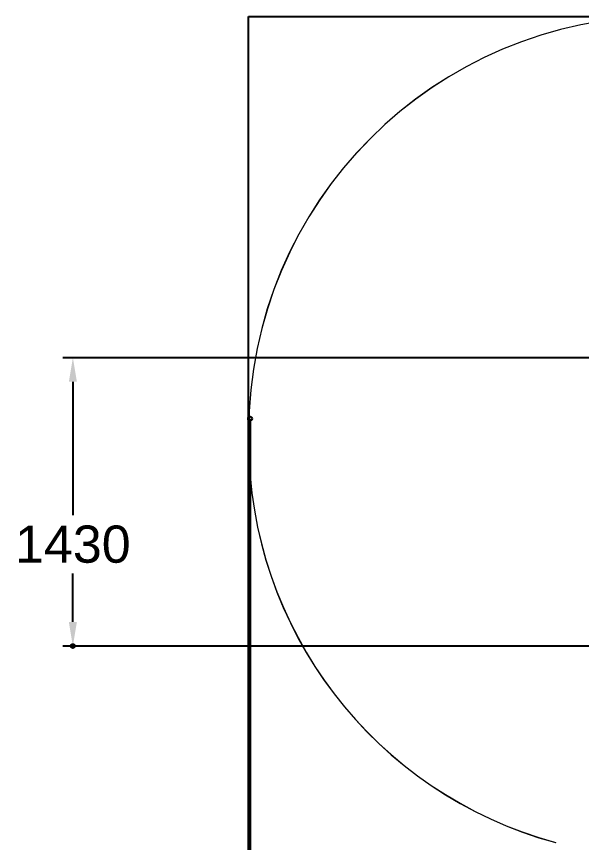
# Model space of a CAD drawing. Extents: x -4349 to 4361, y -3997 to 5633.
# Drawn here: x -4349 to -1540, y -1736 to 2370 of the extents above; entities that cross this region are included whole.
import ezdxf

# ---------------------------------------------------------------- set-up
doc = ezdxf.new("R2010")
doc.units = 0
doc.header["$LTSCALE"] = 5
doc.header["$PDMODE"] = 33
doc.header["$PDSIZE"] = 20
for name, color, linetype in [('REFERENCE', 9, 'CONTINUOUS'), ('REVIEW_REQUIRED', 30, 'CONTINUOUS'), ('SAFETY_ZONE', 1, 'CONTINUOUS')]:
    doc.layers.add(name, color=color, linetype=linetype)
doc.styles.add('LG1', font='arial.ttf', dxfattribs={"height": 185})
doc.dimstyles.new('LG_DIM', dxfattribs={"dimtxt": 185, "dimasz": 120, "dimexe": 50, "dimexo": 1, "dimgap": 50, "dimtad": 1, "dimdec": 0, "dimrnd": 10, "dimtxsty": 'LG1', "dimcen": 2.5, "dimclrt": 4, "dimadec": 4, "dimazin": 3, "dimtfac": 1, "dimtdec": 0, "dimtmove": 0, "dimatfit": 3, "dimarcsym": 0})

# ---------------------------------------------------------------- blocks, each defined once
blk = doc.blocks.new('*D4')
at = {"layer": 'REFERENCE', "color": 0}
for p in [(-3187.7, 371), (3206.3, 371), (3206.3, -3876)]:
    blk.add_point(p, dxfattribs=at)
at = {"layer": 'REVIEW_REQUIRED', "color": 0, "lineweight": -2}
for p, q in [((-3187.7, 370), (-3187.7, -3926)), ((3206.3, 370), (3206.3, -3926)), ((-3067.7, -3876), (-586.2, -3876)), ((3086.3, -3876), (66, -3876))]:
    blk.add_line(p, q, dxfattribs=at)
at = {"layer": 'REVIEW_REQUIRED', "color": 0}
for points in [[(-3067.7, -3856), (-3067.7, -3896), (-3187.7, -3876)], [(3086.3, -3896), (3086.3, -3856), (3206.3, -3876)]]:
    blk.add_solid(points, dxfattribs=at)
at = {"layer": 'REVIEW_REQUIRED', "color": 4, "insert": (-260.1, -3876), "char_height": 185, "attachment_point": 5, "style": 'LG1'}
blk.add_mtext('\\A1;6390', dxfattribs=at)
blk = doc.blocks.new('*D6')
at = {"layer": 'REFERENCE', "color": 0}
for p in [(-939.8, 674), (-4068.9, -759.6), (-435.8, -759.6)]:
    blk.add_point(p, dxfattribs=at)
at = {"layer": 'REVIEW_REQUIRED', "color": 0, "lineweight": -2}
for p, q in [((-940.8, 674), (-4118.9, 674)), ((-4068.9, 554), (-4068.9, -109.7)), ((-4068.9, -639.6), (-4068.9, -398.6)), ((-436.8, -759.6), (-4118.9, -759.6))]:
    blk.add_line(p, q, dxfattribs=at)
at = {"layer": 'REVIEW_REQUIRED', "color": 0}
for points in [[(-4048.9, 554), (-4088.9, 554), (-4068.9, 674)], [(-4088.9, -639.6), (-4048.9, -639.6), (-4068.9, -759.6)]]:
    blk.add_solid(points, dxfattribs=at)
at = {"layer": 'REVIEW_REQUIRED', "color": 4, "insert": (-4068.9, -254.2), "char_height": 185, "attachment_point": 5, "style": 'LG1'}
blk.add_mtext('\\A1;1430', dxfattribs=at)

msp = doc.modelspace()

# ---------------------------------------------------------------- linework, layer by layer
at = {"layer": 'REFERENCE'}
msp.add_lwpolyline([(-3195, 2370), (3195, 2370), (3195, -2370), (-3195, -2370)], close=True, dxfattribs=at)
at = {"layer": 'SAFETY_ZONE', "color": 83, "linetype": 'Continuous', "lineweight": 0}
msp.add_line((-3195, 302), (-3195, 259), dxfattribs=at)
at = {"layer": 'SAFETY_ZONE', "linetype": 'Continuous', "lineweight": 0}
msp.add_line((-3194.7, 302.3), (-3194.7, 259.3), dxfattribs=at)
at = {"layer": 'SAFETY_ZONE', "color": 83, "linetype": 'Continuous', "lineweight": 0}
for centre, start, end in [((-1127, 302), 90, 180), ((-1127, 259), 180, 254.8306)]:
    msp.add_arc(centre, 2068, start, end, dxfattribs=at)
at = {"layer": 'SAFETY_ZONE', "linetype": 'Continuous', "lineweight": 0}
for centre, start, end in [((-1127, 302.3), 90, 180), ((-1127, 259.3), 180, 254.8196)]:
    msp.add_arc(centre, 2067.7, start, end, dxfattribs=at)

# ---------------------------------------------------------------- dimensions: what is measured, and where the dimension line sits
at = {"layer": 'REVIEW_REQUIRED'}
dim = msp.add_linear_dim(base=(-4068.9, -759.6), p1=(-939.8, 674), p2=(-435.8, -759.6), angle=90, dimstyle='LG_DIM', dxfattribs=at)
dim.commit()
dim.dimension.update_dxf_attribs({"geometry": '*D6', "text_midpoint": (-4068.9, -254.2), "dimtype": 160})
dim = msp.add_linear_dim(base=(3206.3, -3876), p1=(-3187.7, 371), p2=(3206.3, 371), dimstyle='LG_DIM', dxfattribs=at)
dim.commit()
dim.dimension.update_dxf_attribs({"geometry": '*D4', "text_midpoint": (-260.1, -3876), "dimtype": 160})

doc.saveas('drawing.dxf')
